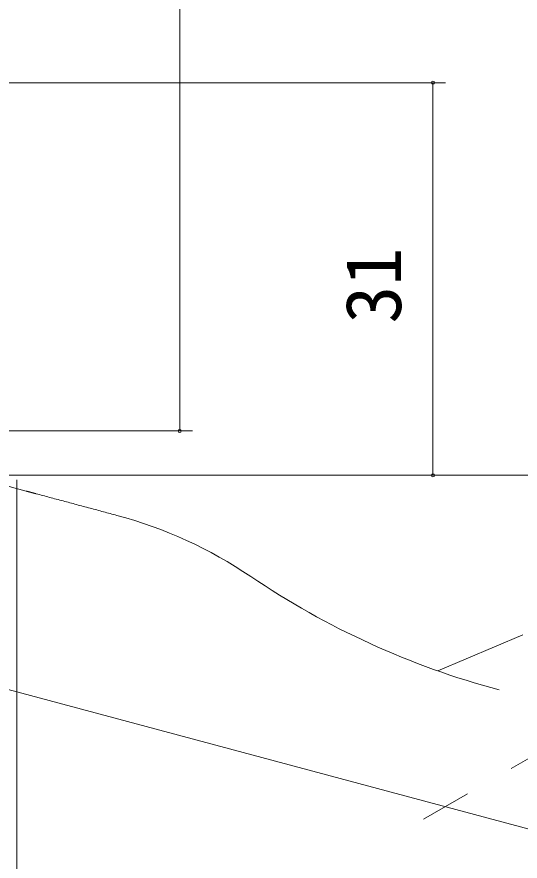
# Model space of a CAD drawing. Units: millimetres, scale not verified. Extents: x -495 to 495, y -800 to 801.
# Drawn here: x -152.3 to -112.6, y 60.4 to 127.1 of the extents above; entities that cross this region are included whole.
import ezdxf
from ezdxf.enums import TextEntityAlignment as Align

# ---------------------------------------------------------------- set-up
doc = ezdxf.new("R2010")
doc.units = ezdxf.units.MM
doc.header["$LTSCALE"] = 4
doc.linetypes.add('CHAIN2', pattern=[12, 9, -1, 1, -1])
doc.layers.add('0-3_YKK_11', color=4, linetype='Continuous', lineweight=9)
doc.layers.add('0-4_YKK_12', color=6, linetype='Continuous', lineweight=9)
doc.styles.add('ＭＳ ゴシック', font='')
doc.styles.get('ＭＳ ゴシック').set_extended_font_data('MS Gothic')

msp = doc.modelspace()

# ---------------------------------------------------------------- linework, layer by layer
at = {"layer": '0-3_YKK_11'}
for p, q in [((-154.727, 90.455), (-151.613, 89.62)), ((-150.814, 89.406), (-150.81, 89.405)), ((-112.397, 78.273), (-119.112, 75.422)), ((-162.481, 76.485), (-106.619, 61.517))]:
    msp.add_line(p, q, dxfattribs=at)
at = {"layer": '0-3_YKK_11', "linetype": 'CHAIN2'}
msp.add_line((-82.137, 85.707), (-120.245, 63.704), dxfattribs=at)
at = {"layer": '0-3_YKK_11'}
for points in [[(-151.613, 89.62), (-151.597, 89.616), (-151.581, 89.611), (-151.564, 89.607), (-151.548, 89.603), (-151.531, 89.598), (-151.515, 89.594), (-151.499, 89.59), (-151.482, 89.585), (-151.466, 89.581), (-151.45, 89.576), (-151.433, 89.572), (-151.417, 89.568), (-151.401, 89.563), (-151.384, 89.559), (-151.368, 89.554), (-151.351, 89.55), (-151.335, 89.546), (-151.319, 89.541), (-151.302, 89.537), (-151.286, 89.533), (-151.27, 89.528), (-151.253, 89.524), (-151.237, 89.519), (-151.22, 89.515), (-151.204, 89.511), (-151.188, 89.506), (-151.171, 89.502), (-151.155, 89.497), (-151.139, 89.493), (-151.122, 89.489), (-151.106, 89.484), (-151.09, 89.48), (-151.073, 89.476), (-151.057, 89.471), (-151.04, 89.467), (-151.024, 89.462), (-151.008, 89.458), (-150.991, 89.454), (-150.975, 89.449)], [(-150.975, 89.449), (-150.959, 89.445), (-150.942, 89.44), (-150.926, 89.436), (-150.91, 89.432), (-150.893, 89.427), (-150.877, 89.423), (-150.86, 89.419), (-150.844, 89.414), (-150.828, 89.41), (-150.695, 89.374), (-150.562, 89.338), (-150.429, 89.303), (-150.296, 89.267), (-150.163, 89.232), (-150.03, 89.196), (-149.897, 89.16), (-149.764, 89.125), (-149.631, 89.089), (-149.498, 89.053), (-149.365, 89.018), (-149.232, 88.982), (-149.098, 88.946), (-148.965, 88.911), (-148.832, 88.875), (-148.699, 88.839), (-148.566, 88.804), (-148.433, 88.768), (-148.3, 88.733), (-148.167, 88.697), (-148.034, 88.661), (-147.901, 88.626), (-147.768, 88.59), (-147.635, 88.554), (-147.502, 88.519), (-147.369, 88.483), (-147.236, 88.447), (-147.103, 88.412), (-146.97, 88.376), (-146.837, 88.34)], [(-146.837, 88.34), (-146.704, 88.305), (-146.571, 88.269), (-146.438, 88.234), (-146.305, 88.198), (-146.172, 88.162), (-146.039, 88.127), (-145.906, 88.091), (-145.773, 88.055), (-145.64, 88.02), (-145.507, 87.984), (-145.374, 87.948), (-145.241, 87.913), (-145.108, 87.877), (-144.975, 87.842), (-144.842, 87.806), (-144.709, 87.77), (-144.576, 87.735), (-144.443, 87.699)]]:
    msp.add_lwpolyline(points, dxfattribs=at)
for centre, radius, start, end in [((-153.502, 53.892), 35, 55.90895, 75), ((-97.451, 136.706), 65, 235.90895, 255)]:
    msp.add_arc(centre, radius, start, end, dxfattribs=at)
at = {"layer": '0-4_YKK_12'}
for p, q in [((-139.493, 317.865), (-139.493, 94.365)), ((-218.058, 121.865), (-118.493, 121.865)), ((-119.493, 90.865), (-119.493, 121.865)), ((-219.643, 94.365), (-138.493, 94.365)), ((-214.693, 90.865), (-65.495, 90.865)), ((-214.693, 90.865), (-118.493, 90.865)), ((-214.693, 90.865), (-65.495, 90.865)), ((-152.341, 90.513), (-152.341, -9.135))]:
    msp.add_line(p, q, dxfattribs=at)
for centre, start, end in [((-119.493, 121.865), 90, 270), ((-119.493, 121.865), 270, 90), ((-139.493, 94.365), 90, 270), ((-139.493, 94.365), 270, 90), ((-119.493, 90.865), 90, 270), ((-119.493, 90.865), 270, 90)]:
    msp.add_arc(centre, 0.128, start, end, dxfattribs=at)

# ---------------------------------------------------------------- texts
at = {"layer": '0-4_YKK_12', "style": 'ＭＳ ゴシック'}
msp.add_text('31', height=4.399, rotation=90, dxfattribs=at).set_placement((-120.693, 102.845), align=Align.BOTTOM_LEFT)

doc.saveas('drawing.dxf')
